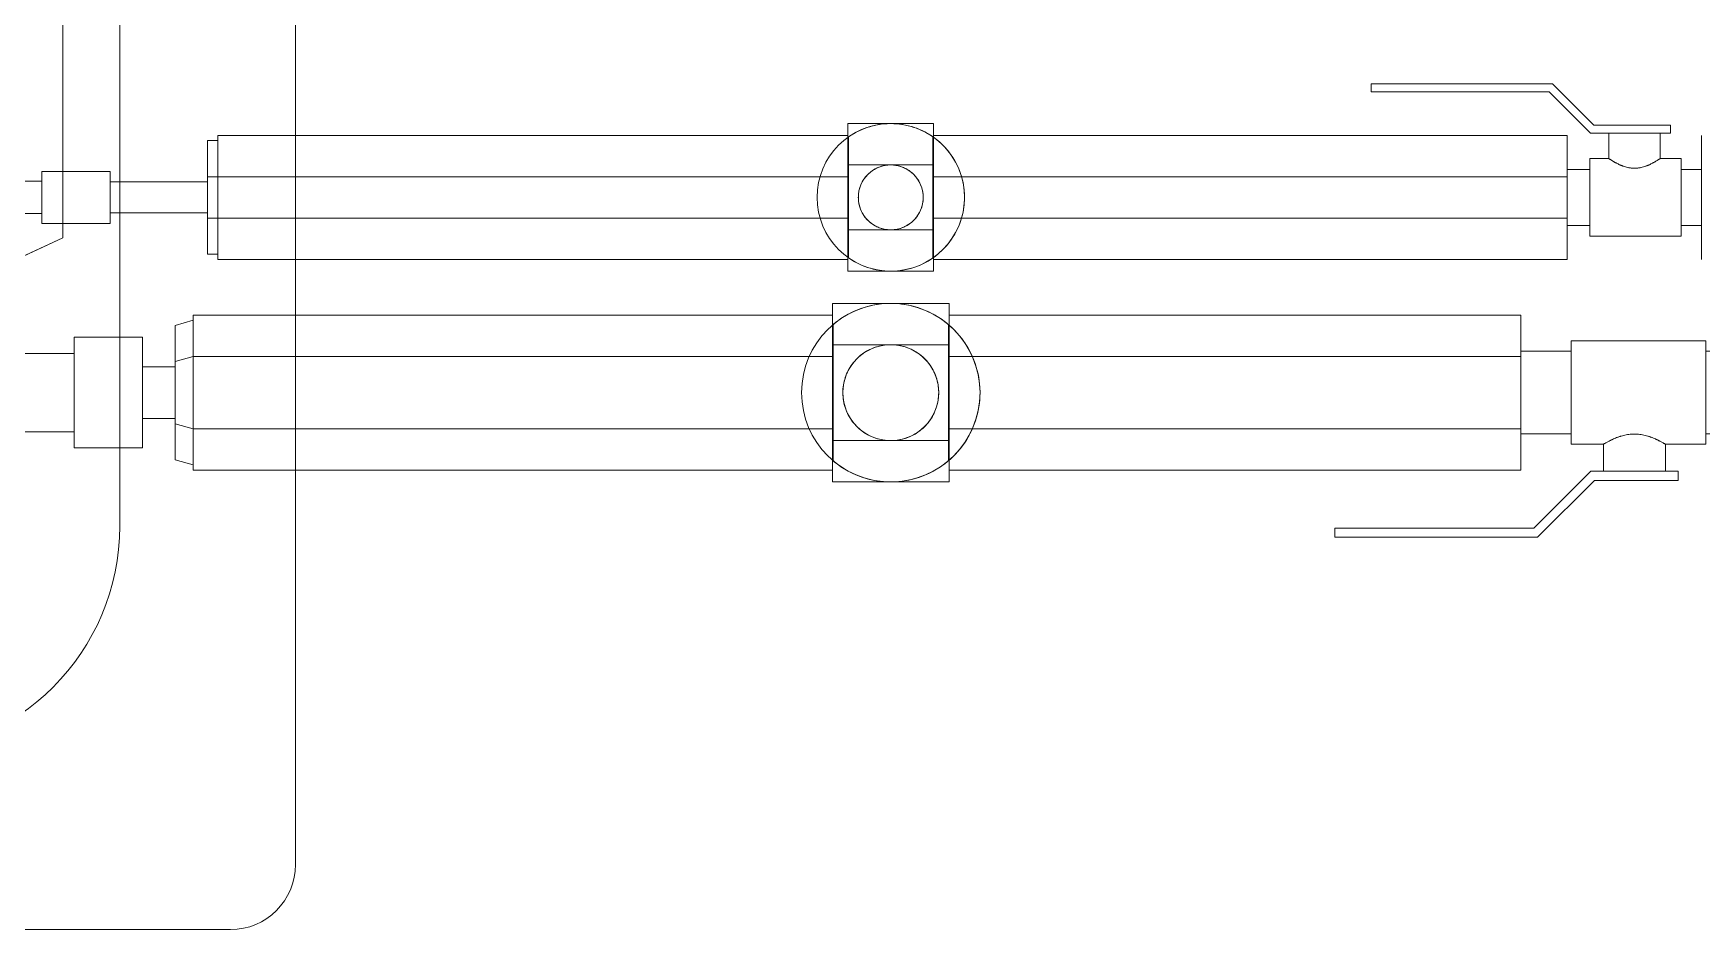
# Model space of a CAD drawing. Header units: metres. Extents: x 31.9 to 125.9, y -29 to 44.
# Drawn here: x 51.379 to 51.892, y -11.648 to -11.373 of the extents above; entities that cross this region are included whole.
import ezdxf

# ---------------------------------------------------------------- set-up
doc = ezdxf.new("R2010")
doc.units = ezdxf.units.M
doc.layers.add('M-EQPM', color=7, linetype='Continuous', lineweight=18)
doc.layers.add('P-PIPE', color=7, linetype='Continuous', lineweight=18)

# ---------------------------------------------------------------- blocks, each defined once
blk = doc.blocks.new('LG_VRF_Indoor_4-Way_42-48MBh - ARNU483TMC2-2049420-NIVEL 09')
at = {"layer": 'M-EQPM', "color": 1, "true_color": 0xff0000}
for p, q in [((-0.475, 0.455), (-0.475, -0.455)), ((-0.475, -0.455), (-0.475, 0.455)), ((-0.475, 0.421), (-0.475, -0.421)), ((-0.322, -0.342), (-0.322, -0.407)), ((-0.298, -0.407), (-0.298, -0.342)), ((-0.292, -0.34), (-0.26242, -0.40344)), ((-0.26242, -0.40344), (-0.292, -0.34)), ((-0.255, -0.342), (-0.255, -0.397)), ((-0.245, -0.397), (-0.245, -0.342)), ((-0.258, -0.397), (-0.258, -0.418)), ((-0.242, -0.397), (-0.258, -0.397)), ((-0.242, -0.397), (-0.258, -0.397)), ((-0.255, -0.397), (-0.245, -0.397)), ((-0.255, -0.397), (-0.245, -0.397)), ((-0.242, -0.418), (-0.242, -0.397)), ((-0.26242, -0.40344), (0.26242, -0.40344)), ((0.26242, -0.40344), (-0.26242, -0.40344)), ((-0.327, -0.407), (-0.327, -0.428)), ((-0.293, -0.407), (-0.327, -0.407)), ((-0.293, -0.407), (-0.327, -0.407)), ((-0.322, -0.407), (-0.298, -0.407)), ((-0.322, -0.407), (-0.298, -0.407)), ((-0.293, -0.428), (-0.293, -0.407)), ((-0.242, -0.418), (-0.258, -0.418)), ((-0.242, -0.418), (-0.258, -0.418)), ((-0.25475, -0.418), (-0.25475, -0.448)), ((-0.24525, -0.418), (-0.25475, -0.418)), ((-0.24525, -0.418), (-0.25475, -0.418)), ((-0.24525, -0.448), (-0.24525, -0.418)), ((-0.475, -0.421), (-0.475, -0.455)), ((-0.351, -0.421), (0.351, -0.421)), ((0.351, -0.421), (-0.351, -0.421)), ((-0.293, -0.428), (-0.327, -0.428)), ((-0.293, -0.428), (-0.327, -0.428)), ((-0.31795, -0.428), (-0.31795, -0.438)), ((-0.30205, -0.428), (-0.31795, -0.428)), ((-0.30205, -0.428), (-0.31795, -0.428)), ((-0.30205, -0.438), (-0.30205, -0.428)), ((-0.31795, -0.438), (-0.30205, -0.438)), ((-0.31795, -0.438), (-0.30205, -0.438)), ((-0.25475, -0.448), (-0.24525, -0.448)), ((-0.25475, -0.448), (-0.24525, -0.448)), ((-0.455, -0.475), (-0.421, -0.475)), ((-0.455, -0.475), (0.455, -0.475)), ((0.455, -0.475), (-0.455, -0.475)), ((-0.421, -0.475), (0.421, -0.475))]:
    blk.add_line(p, q, dxfattribs=at)
for centre, radius in [((-0.351, -0.351), 0.07), ((-0.351, -0.351), 0.07), ((-0.455, -0.455), 0.02), ((-0.455, -0.455), 0.02), ((-0.455, -0.455), 0.02)]:
    blk.add_arc(centre, radius, 180, 270, dxfattribs=at)
blk = doc.blocks.new('Elbow - Welded - REFRIGERACION  MULTI-V21-NIVEL 09')
at = {"layer": 'P-PIPE', "color": 1, "true_color": 0xff0000}
for p, q in [((51.62443, -15.88335), (51.62443, -15.89808)), ((51.62443, -15.89808), (51.62443, -15.91281))]:
    blk.add_line(p, q, dxfattribs=at)
at = {"layer": 'P-PIPE', "color": 1, "true_color": 0xff0000, "flags": 128}
for points in [[(51.62443, -15.88335), (51.62515, -15.88335), (51.62587, -15.88335), (51.62658, -15.88335), (51.62729, -15.88335), (51.628, -15.88335), (51.6287, -15.88335), (51.62939, -15.88335), (51.63008, -15.88335), (51.63075, -15.88335), (51.63142, -15.88335), (51.63208, -15.88335), (51.63272, -15.88335), (51.63335, -15.88335), (51.63396, -15.88335), (51.63456, -15.88335), (51.63515, -15.88335), (51.63572, -15.88335), (51.63626, -15.88335), (51.63679, -15.88335), (51.6373, -15.88335), (51.63779, -15.88335), (51.63826, -15.88335), (51.63871, -15.88335), (51.63913, -15.88335), (51.63953, -15.88335), (51.63991, -15.88335), (51.64026, -15.88335), (51.64058, -15.88335), (51.64088, -15.88335), (51.64116, -15.88335), (51.6414, -15.88335), (51.64162, -15.88335), (51.64181, -15.88335), (51.64198, -15.88335), (51.64211, -15.88335), (51.64222, -15.88335), (51.6423, -15.88335), (51.64235, -15.88335), (51.64237, -15.88335)], [(51.62764, -15.89808), (51.62765, -15.89749), (51.62769, -15.8969), (51.62775, -15.89632), (51.62783, -15.89573), (51.62794, -15.89515), (51.62806, -15.89458), (51.62822, -15.89401), (51.62839, -15.89344), (51.62859, -15.89289), (51.62881, -15.89234), (51.62905, -15.8918), (51.62931, -15.89128), (51.62959, -15.89076), (51.62989, -15.89025), (51.63022, -15.88976), (51.63056, -15.88928), (51.63092, -15.88882), (51.6313, -15.88836), (51.6317, -15.88793), (51.63211, -15.88751), (51.63254, -15.88711), (51.63299, -15.88672), (51.63345, -15.88636), (51.63393, -15.88601), (51.63442, -15.88568), (51.63492, -15.88537), (51.63543, -15.88509), (51.63596, -15.88482), (51.63649, -15.88457), (51.63704, -15.88435), (51.63759, -15.88414), (51.63815, -15.88396), (51.63872, -15.88381), (51.63929, -15.88367), (51.63987, -15.88356), (51.64045, -15.88347), (51.64104, -15.88341), (51.64163, -15.88336), (51.64222, -15.88335), (51.64238, -15.88335)], [(51.64238, -15.88335), (51.64297, -15.88336), (51.64355, -15.88339), (51.64414, -15.88345), (51.64472, -15.88353), (51.6453, -15.88364), (51.64588, -15.88377), (51.64645, -15.88392), (51.64701, -15.88409), (51.64757, -15.88429), (51.64811, -15.88451), (51.64865, -15.88475), (51.64918, -15.88501), (51.6497, -15.88529), (51.6502, -15.8856), (51.6507, -15.88592), (51.65117, -15.88626), (51.65164, -15.88662), (51.65209, -15.887), (51.65253, -15.8874), (51.65295, -15.88781), (51.65335, -15.88825), (51.65373, -15.88869), (51.6541, -15.88915), (51.65445, -15.88963), (51.65477, -15.89012), (51.65508, -15.89062), (51.65537, -15.89114), (51.65564, -15.89166), (51.65588, -15.8922), (51.65611, -15.89274), (51.65631, -15.89329), (51.65649, -15.89386), (51.65665, -15.89442), (51.65678, -15.895), (51.6569, -15.89558), (51.65698, -15.89616), (51.65705, -15.89674), (51.65709, -15.89733), (51.65711, -15.89792), (51.65711, -15.89808)], [(51.64238, -15.91281), (51.64179, -15.9128), (51.6412, -15.91277), (51.64061, -15.91271), (51.64003, -15.91263), (51.63945, -15.91252), (51.63887, -15.91239), (51.6383, -15.91224), (51.63774, -15.91207), (51.63719, -15.91187), (51.63664, -15.91165), (51.6361, -15.91141), (51.63557, -15.91115), (51.63505, -15.91087), (51.63455, -15.91056), (51.63406, -15.91024), (51.63358, -15.9099), (51.63311, -15.90954), (51.63266, -15.90916), (51.63223, -15.90876), (51.63181, -15.90835), (51.6314, -15.90791), (51.63102, -15.90747), (51.63065, -15.90701), (51.63031, -15.90653), (51.62998, -15.90604), (51.62967, -15.90554), (51.62938, -15.90502), (51.62911, -15.9045), (51.62887, -15.90396), (51.62864, -15.90342), (51.62844, -15.90287), (51.62826, -15.9023), (51.6281, -15.90174), (51.62797, -15.90116), (51.62786, -15.90058), (51.62777, -15.9), (51.6277, -15.89942), (51.62766, -15.89883), (51.62764, -15.89824), (51.62764, -15.89808)], [(51.65711, -15.89808), (51.6571, -15.89867), (51.65706, -15.89926), (51.657, -15.89984), (51.65692, -15.90043), (51.65682, -15.90101), (51.65669, -15.90158), (51.65654, -15.90215), (51.65636, -15.90271), (51.65617, -15.90327), (51.65595, -15.90382), (51.65571, -15.90436), (51.65544, -15.90488), (51.65516, -15.9054), (51.65486, -15.90591), (51.65454, -15.9064), (51.65419, -15.90688), (51.65383, -15.90734), (51.65345, -15.9078), (51.65306, -15.90823), (51.65264, -15.90865), (51.65221, -15.90905), (51.65176, -15.90944), (51.6513, -15.9098), (51.65083, -15.91015), (51.65034, -15.91048), (51.64983, -15.91079), (51.64932, -15.91107), (51.6488, -15.91134), (51.64826, -15.91159), (51.64771, -15.91181), (51.64716, -15.91201), (51.6466, -15.9122), (51.64603, -15.91235), (51.64546, -15.91249), (51.64488, -15.9126), (51.6443, -15.91269), (51.64371, -15.91275), (51.64312, -15.91279), (51.64253, -15.91281), (51.64238, -15.91281)], [(51.64238, -15.91281), (51.64236, -15.91281), (51.64232, -15.91281), (51.64225, -15.91281), (51.64215, -15.91281), (51.64202, -15.91281), (51.64186, -15.91281), (51.64168, -15.91281), (51.64147, -15.91281), (51.64123, -15.91281), (51.64096, -15.91281), (51.64067, -15.91281), (51.64035, -15.91281), (51.64, -15.91281), (51.63964, -15.91281), (51.63924, -15.91281), (51.63882, -15.91281), (51.63838, -15.91281), (51.63792, -15.91281), (51.63744, -15.91281), (51.63693, -15.91281), (51.63641, -15.91281), (51.63587, -15.91281), (51.6353, -15.91281), (51.63472, -15.91281), (51.63413, -15.91281), (51.63352, -15.91281), (51.63289, -15.91281), (51.63225, -15.91281), (51.6316, -15.91281), (51.63093, -15.91281), (51.63026, -15.91281), (51.62958, -15.91281), (51.62889, -15.91281), (51.62819, -15.91281), (51.62748, -15.91281), (51.62677, -15.91281), (51.62606, -15.91281), (51.62534, -15.91281), (51.62463, -15.91281), (51.62443, -15.91281)]]:
    blk.add_lwpolyline(points, dxfattribs=at)
at = {"layer": 'P-PIPE', "color": 1, "true_color": 0xff0000}
for start, end in [(0, 180), (180, 0)]:
    blk.add_arc((51.64238, -15.89808), 0.01473, start, end, dxfattribs=at)
blk = doc.blocks.new('Elbow - Welded - REFRIGERACION  MULTI-V22-NIVEL 09')
at = {"layer": 'P-PIPE', "color": 1, "true_color": 0xff0000}
for p, q in [((51.66032, -11.48308), (51.66032, -11.46835)), ((51.66032, -11.49781), (51.66032, -11.48308))]:
    blk.add_line(p, q, dxfattribs=at)
at = {"layer": 'P-PIPE', "color": 1, "true_color": 0xff0000, "flags": 128}
for points in [[(51.66032, -11.46835), (51.6596, -11.46835), (51.65888, -11.46835), (51.65817, -11.46835), (51.65746, -11.46835), (51.65675, -11.46835), (51.65605, -11.46835), (51.65536, -11.46835), (51.65467, -11.46835), (51.654, -11.46835), (51.65333, -11.46835), (51.65268, -11.46835), (51.65203, -11.46835), (51.6514, -11.46835), (51.65079, -11.46835), (51.65019, -11.46835), (51.6496, -11.46835), (51.64904, -11.46835), (51.64849, -11.46835), (51.64796, -11.46835), (51.64745, -11.46835), (51.64696, -11.46835), (51.64649, -11.46835), (51.64604, -11.46835), (51.64562, -11.46835), (51.64522, -11.46835), (51.64484, -11.46835), (51.64449, -11.46835), (51.64417, -11.46835), (51.64387, -11.46835), (51.6436, -11.46835), (51.64335, -11.46835), (51.64313, -11.46835), (51.64294, -11.46835), (51.64277, -11.46835), (51.64264, -11.46835), (51.64253, -11.46835), (51.64245, -11.46835), (51.6424, -11.46835), (51.64238, -11.46835)], [(51.64238, -11.49781), (51.64239, -11.49781), (51.64243, -11.49781), (51.6425, -11.49781), (51.64261, -11.49781), (51.64273, -11.49781), (51.64289, -11.49781), (51.64307, -11.49781), (51.64329, -11.49781), (51.64353, -11.49781), (51.64379, -11.49781), (51.64408, -11.49781), (51.6444, -11.49781), (51.64475, -11.49781), (51.64512, -11.49781), (51.64551, -11.49781), (51.64593, -11.49781), (51.64637, -11.49781), (51.64683, -11.49781), (51.64731, -11.49781), (51.64782, -11.49781), (51.64834, -11.49781), (51.64889, -11.49781), (51.64945, -11.49781), (51.65003, -11.49781), (51.65062, -11.49781), (51.65124, -11.49781), (51.65186, -11.49781), (51.6525, -11.49781), (51.65315, -11.49781), (51.65382, -11.49781), (51.65449, -11.49781), (51.65517, -11.49781), (51.65587, -11.49781), (51.65656, -11.49781), (51.65727, -11.49781), (51.65798, -11.49781), (51.65869, -11.49781), (51.65941, -11.49781), (51.66012, -11.49781), (51.66032, -11.49781)]]:
    blk.add_lwpolyline(points, dxfattribs=at)
at = {"layer": 'P-PIPE', "color": 1, "true_color": 0xff0000}
for start, end in [(0, 180), (180, 0)]:
    blk.add_arc((51.64238, -11.48308), 0.01473, start, end, dxfattribs=at)
blk = doc.blocks.new('Elbow - Welded - REFRIGERACION  MULTI-2058046-NIVEL 09')
at = {"layer": 'P-PIPE', "color": 11, "true_color": 0xff8080}
for p, q in [((51.62923, -15.82811), (51.62923, -15.83808)), ((51.62923, -15.83808), (51.62923, -15.84805))]:
    blk.add_line(p, q, dxfattribs=at)
at = {"layer": 'P-PIPE', "color": 11, "true_color": 0xff8080, "flags": 128}
for points in [[(51.62923, -15.82811), (51.62976, -15.82811), (51.63028, -15.82811), (51.6308, -15.82811), (51.63132, -15.82811), (51.63184, -15.82811), (51.63235, -15.82811), (51.63286, -15.82811), (51.63336, -15.82811), (51.63386, -15.82811), (51.63435, -15.82811), (51.63483, -15.82811), (51.6353, -15.82811), (51.63576, -15.82811), (51.63621, -15.82811), (51.63665, -15.82811), (51.63708, -15.82811), (51.6375, -15.82811), (51.6379, -15.82811), (51.63829, -15.82811), (51.63866, -15.82811), (51.63902, -15.82811), (51.63936, -15.82811), (51.63969, -15.82811), (51.64, -15.82811), (51.64029, -15.82811), (51.64057, -15.82811), (51.64082, -15.82811), (51.64106, -15.82811), (51.64128, -15.82811), (51.64148, -15.82811), (51.64166, -15.82811), (51.64182, -15.82811), (51.64196, -15.82811), (51.64208, -15.82811), (51.64218, -15.82811), (51.64226, -15.82811), (51.64232, -15.82811), (51.64236, -15.82811), (51.64238, -15.82811)], [(51.6324, -15.83808), (51.63241, -15.83768), (51.63244, -15.83728), (51.63248, -15.83689), (51.63253, -15.83649), (51.6326, -15.8361), (51.63269, -15.83571), (51.63279, -15.83532), (51.63291, -15.83494), (51.63304, -15.83457), (51.63319, -15.8342), (51.63335, -15.83383), (51.63353, -15.83348), (51.63372, -15.83313), (51.63393, -15.83278), (51.63415, -15.83245), (51.63438, -15.83212), (51.63462, -15.83181), (51.63488, -15.8315), (51.63515, -15.83121), (51.63543, -15.83093), (51.63572, -15.83065), (51.63602, -15.83039), (51.63633, -15.83015), (51.63666, -15.82991), (51.63699, -15.82969), (51.63733, -15.82948), (51.63768, -15.82929), (51.63803, -15.8291), (51.63839, -15.82894), (51.63876, -15.82879), (51.63914, -15.82865), (51.63952, -15.82853), (51.6399, -15.82842), (51.64029, -15.82833), (51.64068, -15.82825), (51.64108, -15.82819), (51.64147, -15.82815), (51.64187, -15.82812), (51.64227, -15.82811), (51.64238, -15.82811)], [(51.64238, -15.82811), (51.64277, -15.82812), (51.64317, -15.82814), (51.64357, -15.82818), (51.64396, -15.82824), (51.64436, -15.82831), (51.64475, -15.82839), (51.64513, -15.8285), (51.64551, -15.82861), (51.64589, -15.82875), (51.64626, -15.8289), (51.64662, -15.82906), (51.64698, -15.82924), (51.64733, -15.82943), (51.64767, -15.82963), (51.64801, -15.82985), (51.64833, -15.83008), (51.64865, -15.83033), (51.64895, -15.83058), (51.64925, -15.83085), (51.64953, -15.83113), (51.6498, -15.83142), (51.65006, -15.83173), (51.65031, -15.83204), (51.65054, -15.83236), (51.65077, -15.83269), (51.65098, -15.83303), (51.65117, -15.83338), (51.65135, -15.83374), (51.65152, -15.8341), (51.65167, -15.83447), (51.65181, -15.83484), (51.65193, -15.83522), (51.65204, -15.83561), (51.65213, -15.83599), (51.6522, -15.83638), (51.65226, -15.83678), (51.65231, -15.83718), (51.65233, -15.83757), (51.65235, -15.83797), (51.65235, -15.83808)], [(51.64238, -15.84805), (51.64198, -15.84804), (51.64158, -15.84802), (51.64118, -15.84798), (51.64079, -15.84792), (51.64039, -15.84785), (51.64001, -15.84777), (51.63962, -15.84766), (51.63924, -15.84755), (51.63886, -15.84741), (51.63849, -15.84726), (51.63813, -15.8471), (51.63777, -15.84692), (51.63742, -15.84673), (51.63708, -15.84653), (51.63675, -15.84631), (51.63642, -15.84608), (51.63611, -15.84583), (51.6358, -15.84558), (51.63551, -15.84531), (51.63522, -15.84503), (51.63495, -15.84474), (51.63469, -15.84443), (51.63444, -15.84412), (51.63421, -15.8438), (51.63399, -15.84347), (51.63378, -15.84313), (51.63358, -15.84278), (51.6334, -15.84242), (51.63323, -15.84206), (51.63308, -15.84169), (51.63295, -15.84132), (51.63282, -15.84094), (51.63272, -15.84055), (51.63263, -15.84017), (51.63255, -15.83977), (51.63249, -15.83938), (51.63245, -15.83898), (51.63242, -15.83859), (51.63241, -15.83819), (51.6324, -15.83808)], [(51.65235, -15.83808), (51.65234, -15.83848), (51.65232, -15.83888), (51.65228, -15.83927), (51.65222, -15.83967), (51.65215, -15.84006), (51.65206, -15.84045), (51.65196, -15.84084), (51.65184, -15.84122), (51.65171, -15.84159), (51.65156, -15.84196), (51.6514, -15.84233), (51.65122, -15.84268), (51.65103, -15.84303), (51.65082, -15.84338), (51.65061, -15.84371), (51.65037, -15.84403), (51.65013, -15.84435), (51.64987, -15.84465), (51.6496, -15.84495), (51.64932, -15.84523), (51.64903, -15.84551), (51.64873, -15.84577), (51.64842, -15.84601), (51.64809, -15.84625), (51.64776, -15.84647), (51.64742, -15.84668), (51.64708, -15.84687), (51.64672, -15.84706), (51.64636, -15.84722), (51.64599, -15.84737), (51.64561, -15.84751), (51.64523, -15.84763), (51.64485, -15.84774), (51.64446, -15.84783), (51.64407, -15.84791), (51.64368, -15.84797), (51.64328, -15.84801), (51.64288, -15.84804), (51.64248, -15.84805), (51.64238, -15.84805)], [(51.64238, -15.84805), (51.64237, -15.84805), (51.64233, -15.84805), (51.64228, -15.84805), (51.64221, -15.84805), (51.64211, -15.84805), (51.642, -15.84805), (51.64186, -15.84805), (51.64171, -15.84805), (51.64153, -15.84805), (51.64134, -15.84805), (51.64112, -15.84805), (51.64089, -15.84805), (51.64064, -15.84805), (51.64037, -15.84805), (51.64008, -15.84805), (51.63977, -15.84805), (51.63945, -15.84805), (51.63911, -15.84805), (51.63876, -15.84805), (51.63839, -15.84805), (51.638, -15.84805), (51.63761, -15.84805), (51.63719, -15.84805), (51.63677, -15.84805), (51.63633, -15.84805), (51.63588, -15.84805), (51.63543, -15.84805), (51.63496, -15.84805), (51.63448, -15.84805), (51.63399, -15.84805), (51.6335, -15.84805), (51.633, -15.84805), (51.63249, -15.84805), (51.63198, -15.84805), (51.63146, -15.84805), (51.63094, -15.84805), (51.63042, -15.84805), (51.6299, -15.84805), (51.62937, -15.84805), (51.62923, -15.84805)]]:
    blk.add_lwpolyline(points, dxfattribs=at)
at = {"layer": 'P-PIPE', "color": 11, "true_color": 0xff8080}
for start, end in [(0, 180), (180, 0)]:
    blk.add_arc((51.64238, -15.83808), 0.00997, start, end, dxfattribs=at)
blk = doc.blocks.new('Elbow - Welded - REFRIGERACION  MULTI-V24-NIVEL 09')
at = {"layer": 'P-PIPE', "color": 11, "true_color": 0xff8080}
for p, q in [((51.65552, -11.42308), (51.65552, -11.41311)), ((51.65552, -11.43305), (51.65552, -11.42308))]:
    blk.add_line(p, q, dxfattribs=at)
at = {"layer": 'P-PIPE', "color": 11, "true_color": 0xff8080, "flags": 128}
for points in [[(51.65552, -11.41311), (51.655, -11.41311), (51.65447, -11.41311), (51.65395, -11.41311), (51.65343, -11.41311), (51.65291, -11.41311), (51.6524, -11.41311), (51.65189, -11.41311), (51.65139, -11.41311), (51.65089, -11.41311), (51.6504, -11.41311), (51.64992, -11.41311), (51.64945, -11.41311), (51.64899, -11.41311), (51.64854, -11.41311), (51.6481, -11.41311), (51.64767, -11.41311), (51.64726, -11.41311), (51.64685, -11.41311), (51.64647, -11.41311), (51.64609, -11.41311), (51.64573, -11.41311), (51.64539, -11.41311), (51.64506, -11.41311), (51.64475, -11.41311), (51.64446, -11.41311), (51.64418, -11.41311), (51.64393, -11.41311), (51.64369, -11.41311), (51.64347, -11.41311), (51.64327, -11.41311), (51.64309, -11.41311), (51.64293, -11.41311), (51.64279, -11.41311), (51.64267, -11.41311), (51.64257, -11.41311), (51.64249, -11.41311), (51.64243, -11.41311), (51.64239, -11.41311), (51.64238, -11.41311)], [(51.64238, -11.43305), (51.64239, -11.43305), (51.64242, -11.43305), (51.64247, -11.43305), (51.64254, -11.43305), (51.64264, -11.43305), (51.64275, -11.43305), (51.64289, -11.43305), (51.64304, -11.43305), (51.64322, -11.43305), (51.64341, -11.43305), (51.64363, -11.43305), (51.64386, -11.43305), (51.64411, -11.43305), (51.64438, -11.43305), (51.64467, -11.43305), (51.64498, -11.43305), (51.6453, -11.43305), (51.64564, -11.43305), (51.64599, -11.43305), (51.64636, -11.43305), (51.64675, -11.43305), (51.64715, -11.43305), (51.64756, -11.43305), (51.64798, -11.43305), (51.64842, -11.43305), (51.64887, -11.43305), (51.64933, -11.43305), (51.64979, -11.43305), (51.65027, -11.43305), (51.65076, -11.43305), (51.65125, -11.43305), (51.65175, -11.43305), (51.65226, -11.43305), (51.65277, -11.43305), (51.65329, -11.43305), (51.65381, -11.43305), (51.65433, -11.43305), (51.65485, -11.43305), (51.65538, -11.43305), (51.65552, -11.43305)]]:
    blk.add_lwpolyline(points, dxfattribs=at)
at = {"layer": 'P-PIPE', "color": 11, "true_color": 0xff8080}
for start, end in [(0, 180), (180, 0)]:
    blk.add_arc((51.64238, -11.42308), 0.00997, start, end, dxfattribs=at)
blk = doc.blocks.new('Ball_Valve-Brass-Standard_Port-WATTS-WBVS3-0_38_Thru_3_00_Inch-Soldered - 3_4_-2001134-NIVEL 09')
at = {"layer": 'P-PIPE', "color": 1, "true_color": 0xff0000}
for p, q in [((51.85149, -11.47038), (51.83607, -11.47038)), ((51.83607, -11.47038), (51.83607, -11.48308)), ((51.89289, -11.4672), (51.85149, -11.4672)), ((51.85149, -11.4672), (51.85149, -11.48308)), ((51.85149, -11.47038), (51.85149, -11.48308)), ((51.89289, -11.48308), (51.89289, -11.4672)), ((51.90592, -11.47038), (51.89289, -11.47038)), ((51.89289, -11.48308), (51.89289, -11.47038)), ((51.90592, -11.48308), (51.90592, -11.47038)), ((51.83607, -11.48308), (51.83607, -11.49578)), ((51.85149, -11.48308), (51.85149, -11.49578)), ((51.85149, -11.48308), (51.85149, -11.49895)), ((51.89289, -11.49578), (51.89289, -11.48308)), ((51.89289, -11.49895), (51.89289, -11.48308)), ((51.90592, -11.49578), (51.90592, -11.48308)), ((51.83607, -11.49578), (51.85149, -11.49578)), ((51.89289, -11.49578), (51.90592, -11.49578)), ((51.85149, -11.49895), (51.86147, -11.49895)), ((51.86147, -11.49895), (51.86147, -11.50724)), ((51.88052, -11.50724), (51.88052, -11.49895)), ((51.88052, -11.49895), (51.89289, -11.49895)), ((51.84007, -11.52474), (51.85757, -11.50724)), ((51.85757, -11.50724), (51.84007, -11.52474)), ((51.85757, -11.50724), (51.88446, -11.50724)), ((51.88446, -11.50724), (51.85757, -11.50724)), ((51.86147, -11.50724), (51.88052, -11.50724)), ((51.86147, -11.50724), (51.88052, -11.50724)), ((51.88446, -11.50724), (51.88446, -11.51003)), ((51.88446, -11.51003), (51.88446, -11.50724)), ((51.85873, -11.51003), (51.84122, -11.52753)), ((51.84122, -11.52753), (51.85873, -11.51003)), ((51.88446, -11.51003), (51.85873, -11.51003)), ((51.85873, -11.51003), (51.88446, -11.51003)), ((51.77892, -11.52753), (51.77892, -11.52474)), ((51.77892, -11.52474), (51.84007, -11.52474)), ((51.84007, -11.52474), (51.77892, -11.52474)), ((51.77892, -11.52474), (51.77892, -11.52753)), ((51.84122, -11.52753), (51.77892, -11.52753)), ((51.77892, -11.52753), (51.84122, -11.52753))]:
    blk.add_line(p, q, dxfattribs=at)
for points in [[(51.86147, -11.49895), (51.86147, -11.49894), (51.86155, -11.49889), (51.8618, -11.49875), (51.86206, -11.49861), (51.86238, -11.49843), (51.86277, -11.49821), (51.86314, -11.498), (51.86346, -11.49784), (51.86372, -11.49771), (51.86399, -11.49759), (51.86436, -11.49741), (51.86486, -11.49718), (51.86539, -11.49695), (51.86584, -11.49677), (51.86619, -11.49666), (51.86655, -11.49654), (51.86704, -11.49639), (51.86768, -11.4962), (51.86848, -11.49601), (51.8693, -11.49588), (51.87014, -11.49581), (51.871, -11.49579), (51.87185, -11.49581), (51.87269, -11.49588), (51.87351, -11.49601), (51.87431, -11.4962), (51.87494, -11.49639), (51.87544, -11.49654), (51.8758, -11.49666), (51.87614, -11.49677), (51.87659, -11.49695), (51.87713, -11.49718), (51.87762, -11.49741), (51.878, -11.49759), (51.87827, -11.49772), (51.87853, -11.49784), (51.87885, -11.498), (51.87922, -11.49821), (51.87961, -11.49843), (51.87993, -11.49861), (51.88019, -11.49875), (51.88044, -11.49889), (51.88052, -11.49894), (51.88052, -11.49895)], [(51.88052, -11.49895), (51.88052, -11.49894), (51.88044, -11.49889), (51.88019, -11.49875), (51.87993, -11.49861), (51.87961, -11.49843), (51.87922, -11.49821), (51.87885, -11.498), (51.87853, -11.49784), (51.87827, -11.49772), (51.878, -11.49759), (51.87762, -11.49741), (51.87713, -11.49718), (51.87659, -11.49695), (51.87614, -11.49677), (51.8758, -11.49666), (51.87544, -11.49654), (51.87494, -11.49639), (51.87431, -11.4962), (51.87351, -11.49601), (51.87269, -11.49588), (51.87185, -11.49581), (51.871, -11.49579), (51.87014, -11.49581), (51.8693, -11.49588), (51.86848, -11.49601), (51.86768, -11.4962), (51.86704, -11.49639), (51.86655, -11.49654), (51.86619, -11.49666), (51.86584, -11.49677), (51.86539, -11.49695), (51.86486, -11.49718), (51.86436, -11.49741), (51.86399, -11.49759), (51.86372, -11.49771), (51.86346, -11.49784), (51.86314, -11.498), (51.86277, -11.49821), (51.86238, -11.49843), (51.86206, -11.49861), (51.8618, -11.49875), (51.86155, -11.49889), (51.86147, -11.49894), (51.86147, -11.49895)]]:
    blk.add_open_spline(points, degree=3, knots=[0, 0, 0, 0, 0.055556, 0.083333, 0.111111, 0.138889, 0.166667, 0.194444, 0.208333, 0.222222, 0.236111, 0.25, 0.277778, 0.305556, 0.319444, 0.333333, 0.347222, 0.361111, 0.388889, 0.416667, 0.444444, 0.472222, 0.5, 0.527778, 0.555556, 0.583333, 0.611111, 0.638889, 0.652778, 0.666667, 0.680556, 0.694444, 0.722222, 0.75, 0.763889, 0.777778, 0.791667, 0.805556, 0.833333, 0.861111, 0.888889, 0.916667, 0.944444, 1, 1, 1, 1], dxfattribs=at)
blk = doc.blocks.new('Ball_Valve-Brass-Standard_Port-WATTS-WBVS3-0_38_Thru_3_00_Inch-Soldered - 3_8_-2001148-NIVEL 09')
at = {"layer": 'P-PIPE', "color": 11, "true_color": 0xff8080}
for p, q in [((51.8458, -11.38815), (51.79002, -11.38815)), ((51.79002, -11.38815), (51.79002, -11.39064)), ((51.79002, -11.39064), (51.79002, -11.38815)), ((51.79002, -11.38815), (51.8458, -11.38815)), ((51.8585, -11.40085), (51.8458, -11.38815)), ((51.8458, -11.38815), (51.8585, -11.40085)), ((51.79002, -11.39064), (51.84477, -11.39064)), ((51.84477, -11.39064), (51.79002, -11.39064)), ((51.84477, -11.39064), (51.85747, -11.40334)), ((51.85747, -11.40334), (51.84477, -11.39064)), ((51.85747, -11.40334), (51.88207, -11.40334)), ((51.88207, -11.40334), (51.85747, -11.40334)), ((51.88207, -11.40085), (51.8585, -11.40085)), ((51.8585, -11.40085), (51.88207, -11.40085)), ((51.86312, -11.40334), (51.86312, -11.41117)), ((51.87887, -11.40334), (51.86312, -11.40334)), ((51.87887, -11.40334), (51.86312, -11.40334)), ((51.87887, -11.41117), (51.87887, -11.40334)), ((51.88207, -11.40334), (51.88207, -11.40085)), ((51.88207, -11.40085), (51.88207, -11.40334)), ((51.85728, -11.41447), (51.85034, -11.41447)), ((51.85034, -11.41447), (51.85034, -11.42308)), ((51.86312, -11.41117), (51.85728, -11.41117)), ((51.85728, -11.41117), (51.85728, -11.42308)), ((51.85728, -11.41447), (51.85728, -11.42308)), ((51.88534, -11.41117), (51.87887, -11.41117)), ((51.88534, -11.42308), (51.88534, -11.41117)), ((51.89164, -11.41447), (51.88534, -11.41447)), ((51.88534, -11.42308), (51.88534, -11.41447)), ((51.89164, -11.42308), (51.89164, -11.41447)), ((51.85034, -11.42308), (51.85034, -11.43169)), ((51.85728, -11.42308), (51.85728, -11.43169)), ((51.85728, -11.42308), (51.85728, -11.43499)), ((51.88534, -11.43169), (51.88534, -11.42308)), ((51.88534, -11.43499), (51.88534, -11.42308)), ((51.89164, -11.43169), (51.89164, -11.42308)), ((51.85034, -11.43169), (51.85728, -11.43169)), ((51.85728, -11.43499), (51.88534, -11.43499)), ((51.88534, -11.43169), (51.89164, -11.43169))]:
    blk.add_line(p, q, dxfattribs=at)
for points in [[(51.86312, -11.41117), (51.86312, -11.41118), (51.86319, -11.41123), (51.86339, -11.41136), (51.86361, -11.41148), (51.86388, -11.41165), (51.8642, -11.41186), (51.86451, -11.41204), (51.86478, -11.4122), (51.86499, -11.41231), (51.86521, -11.41243), (51.86552, -11.41259), (51.86593, -11.41281), (51.86636, -11.41303), (51.86669, -11.41317), (51.86688, -11.41324), (51.86702, -11.4133), (51.86717, -11.41335), (51.86737, -11.41342), (51.86772, -11.41355), (51.86825, -11.41373), (51.8688, -11.41388), (51.86924, -11.41398), (51.86958, -11.41403), (51.86993, -11.41407), (51.8704, -11.41411), (51.87099, -11.41413), (51.87159, -11.41411), (51.87206, -11.41407), (51.8724, -11.41403), (51.87275, -11.41398), (51.87319, -11.41388), (51.87374, -11.41373), (51.87427, -11.41355), (51.87462, -11.41342), (51.87482, -11.41335), (51.87497, -11.4133), (51.87511, -11.41324), (51.8753, -11.41317), (51.87562, -11.41303), (51.87606, -11.41281), (51.87647, -11.41259), (51.87678, -11.41243), (51.877, -11.41231), (51.87721, -11.4122), (51.87748, -11.41204), (51.87779, -11.41186), (51.87811, -11.41165), (51.87838, -11.41148), (51.87859, -11.41136), (51.8788, -11.41123), (51.87887, -11.41118), (51.87887, -11.41117)], [(51.87887, -11.41117), (51.87887, -11.41118), (51.8788, -11.41123), (51.87859, -11.41136), (51.87838, -11.41148), (51.87811, -11.41165), (51.87779, -11.41186), (51.87748, -11.41204), (51.87721, -11.4122), (51.877, -11.41231), (51.87678, -11.41243), (51.87647, -11.41259), (51.87606, -11.41281), (51.87562, -11.41303), (51.8753, -11.41317), (51.87511, -11.41324), (51.87497, -11.4133), (51.87482, -11.41335), (51.87462, -11.41342), (51.87427, -11.41355), (51.87374, -11.41373), (51.87319, -11.41388), (51.87275, -11.41398), (51.8724, -11.41403), (51.87206, -11.41407), (51.87159, -11.41411), (51.87099, -11.41413), (51.8704, -11.41411), (51.86993, -11.41407), (51.86958, -11.41403), (51.86924, -11.41398), (51.8688, -11.41388), (51.86825, -11.41373), (51.86772, -11.41355), (51.86737, -11.41342), (51.86717, -11.41335), (51.86702, -11.4133), (51.86688, -11.41324), (51.86669, -11.41317), (51.86636, -11.41303), (51.86593, -11.41281), (51.86552, -11.41259), (51.86521, -11.41243), (51.86499, -11.41231), (51.86478, -11.4122), (51.86451, -11.41204), (51.8642, -11.41186), (51.86388, -11.41165), (51.86361, -11.41148), (51.86339, -11.41136), (51.86319, -11.41123), (51.86312, -11.41118), (51.86312, -11.41117)]]:
    blk.add_open_spline(points, degree=3, knots=[0, 0, 0, 0, 0.055556, 0.083333, 0.111111, 0.138889, 0.166667, 0.194444, 0.208333, 0.222222, 0.236111, 0.25, 0.277778, 0.305556, 0.319444, 0.326389, 0.333333, 0.340278, 0.347222, 0.361111, 0.388889, 0.416667, 0.430556, 0.444444, 0.458333, 0.472222, 0.5, 0.527778, 0.541667, 0.555556, 0.569444, 0.583333, 0.611111, 0.638889, 0.652778, 0.659722, 0.666667, 0.673611, 0.680556, 0.694444, 0.722222, 0.75, 0.763889, 0.777778, 0.791667, 0.805556, 0.833333, 0.861111, 0.888889, 0.916667, 0.944444, 1, 1, 1, 1], dxfattribs=at)

msp = doc.modelspace()

# ---------------------------------------------------------------- linework, layer by layer
at = {"layer": 'P-PIPE', "color": 11, "true_color": 0xff8080}
for p, q in [((51.62923, -11.40403), (51.43555, -11.40403)), ((51.43555, -11.40403), (51.43555, -11.44213)), ((51.62923, -11.44575), (51.62923, -11.40041)), ((51.62941, -11.40448), (51.62923, -11.40448)), ((51.62941, -11.44168), (51.62941, -11.40448)), ((51.65534, -11.40448), (51.65534, -11.44168)), ((51.65552, -11.40448), (51.65534, -11.40448)), ((51.65552, -11.44575), (51.65552, -11.40041)), ((51.85034, -11.40403), (51.65552, -11.40403)), ((51.85034, -11.44213), (51.85034, -11.40403)), ((51.89164, -11.40403), (51.89164, -11.44213)), ((51.43555, -11.40562), (51.43238, -11.40563)), ((51.43238, -11.40563), (51.43238, -11.44053)), ((51.43555, -11.41673), (51.43238, -11.41674)), ((51.62923, -11.41673), (51.43555, -11.41673)), ((51.85034, -11.41673), (51.65552, -11.41673)), ((51.43238, -11.42942), (51.43555, -11.42943)), ((51.43555, -11.42943), (51.62923, -11.42943)), ((51.65552, -11.42943), (51.85034, -11.42943)), ((51.43238, -11.44053), (51.43555, -11.44054)), ((51.43555, -11.44213), (51.62923, -11.44213)), ((51.62923, -11.44168), (51.62941, -11.44168)), ((51.65534, -11.44168), (51.65552, -11.44168)), ((51.65552, -11.44213), (51.85034, -11.44213))]:
    msp.add_line(p, q, dxfattribs=at)
at = {"layer": 'P-PIPE', "color": 1, "true_color": 0xff0000}
for p, q in [((51.62443, -11.51051), (51.62443, -11.45565)), ((51.66032, -11.51051), (51.66032, -11.45565)), ((51.42793, -11.46085), (51.42238, -11.46243)), ((51.62443, -11.45927), (51.42793, -11.45927)), ((51.42793, -11.45927), (51.42793, -11.50689)), ((51.83607, -11.45927), (51.66032, -11.45927)), ((51.83607, -11.50689), (51.83607, -11.45927)), ((51.42238, -11.46243), (51.42238, -11.50373)), ((51.62464, -11.46215), (51.62443, -11.46215)), ((51.62464, -11.50401), (51.62464, -11.46215)), ((51.66011, -11.46215), (51.66011, -11.50401)), ((51.66032, -11.46215), (51.66011, -11.46215)), ((51.42793, -11.47197), (51.42238, -11.47354)), ((51.62443, -11.47197), (51.42793, -11.47197)), ((51.83607, -11.47197), (51.66032, -11.47197)), ((51.42238, -11.49262), (51.42793, -11.49419)), ((51.42793, -11.49419), (51.62443, -11.49419)), ((51.66032, -11.49419), (51.83607, -11.49419)), ((51.42238, -11.50373), (51.42793, -11.5053)), ((51.42793, -11.50689), (51.62443, -11.50689)), ((51.62443, -11.50401), (51.62464, -11.50401)), ((51.66011, -11.50401), (51.66032, -11.50401)), ((51.66032, -11.50689), (51.83607, -11.50689))]:
    msp.add_line(p, q, dxfattribs=at)
at = {"layer": 'P-PIPE', "color": 11, "true_color": 0xff8080, "flags": 128}
for points in [[(51.62923, -11.40041), (51.62976, -11.40041), (51.63028, -11.40041), (51.6308, -11.40041), (51.63132, -11.40041), (51.63184, -11.40041), (51.63235, -11.40041), (51.63286, -11.40041), (51.63336, -11.40041), (51.63386, -11.40041), (51.63435, -11.40041), (51.63483, -11.40041), (51.6353, -11.40041), (51.63576, -11.40041), (51.63621, -11.40041), (51.63665, -11.40041), (51.63708, -11.40041), (51.6375, -11.40041), (51.6379, -11.40041), (51.63829, -11.40041), (51.63866, -11.40041), (51.63902, -11.40041), (51.63936, -11.40041), (51.63969, -11.40041), (51.64, -11.40041), (51.64029, -11.40041), (51.64057, -11.40041), (51.64082, -11.40041), (51.64106, -11.40041), (51.64128, -11.40041), (51.64148, -11.40041), (51.64166, -11.40041), (51.64182, -11.40041), (51.64196, -11.40041), (51.64208, -11.40041), (51.64218, -11.40041), (51.64226, -11.40041), (51.64232, -11.40041), (51.64236, -11.40041), (51.64238, -11.40041)], [(51.62941, -11.40448), (51.63017, -11.40398), (51.63094, -11.4035), (51.63173, -11.40306), (51.63254, -11.40265), (51.63337, -11.40227), (51.63421, -11.40193), (51.63506, -11.40162), (51.63592, -11.40135), (51.6368, -11.40111), (51.63768, -11.4009), (51.63857, -11.40073), (51.63947, -11.4006), (51.64037, -11.4005), (51.64128, -11.40044), (51.64218, -11.40041), (51.64238, -11.40041)], [(51.64238, -11.40041), (51.64328, -11.40043), (51.64419, -11.40048), (51.64509, -11.40057), (51.64599, -11.4007), (51.64688, -11.40086), (51.64776, -11.40106), (51.64864, -11.40129), (51.64951, -11.40156), (51.65036, -11.40186), (51.6512, -11.4022), (51.65203, -11.40257), (51.65285, -11.40297), (51.65364, -11.40341), (51.65442, -11.40387), (51.65518, -11.40437), (51.65592, -11.4049), (51.65663, -11.40545), (51.65733, -11.40604), (51.65799, -11.40665), (51.65864, -11.40728), (51.65926, -11.40795), (51.65985, -11.40863), (51.66041, -11.40934), (51.66095, -11.41008), (51.66145, -11.41083), (51.66193, -11.4116), (51.66237, -11.41239), (51.66278, -11.4132), (51.66316, -11.41403), (51.66351, -11.41486), (51.66382, -11.41572), (51.6641, -11.41658), (51.66434, -11.41745), (51.66455, -11.41834), (51.66472, -11.41923), (51.66485, -11.42012), (51.66495, -11.42102), (51.66502, -11.42193), (51.66505, -11.42284), (51.66505, -11.42308)], [(51.65552, -11.40041), (51.655, -11.40041), (51.65447, -11.40041), (51.65395, -11.40041), (51.65343, -11.40041), (51.65291, -11.40041), (51.6524, -11.40041), (51.65189, -11.40041), (51.65139, -11.40041), (51.65089, -11.40041), (51.6504, -11.40041), (51.64992, -11.40041), (51.64945, -11.40041), (51.64899, -11.40041), (51.64854, -11.40041), (51.6481, -11.40041), (51.64767, -11.40041), (51.64726, -11.40041), (51.64685, -11.40041), (51.64647, -11.40041), (51.64609, -11.40041), (51.64573, -11.40041), (51.64539, -11.40041), (51.64506, -11.40041), (51.64475, -11.40041), (51.64446, -11.40041), (51.64418, -11.40041), (51.64393, -11.40041), (51.64369, -11.40041), (51.64347, -11.40041), (51.64327, -11.40041), (51.64309, -11.40041), (51.64293, -11.40041), (51.64279, -11.40041), (51.64267, -11.40041), (51.64257, -11.40041), (51.64249, -11.40041), (51.64243, -11.40041), (51.64239, -11.40041), (51.64238, -11.40041)], [(51.66505, -11.42308), (51.66503, -11.42399), (51.66497, -11.42489), (51.66488, -11.42579), (51.66476, -11.42669), (51.6646, -11.42758), (51.6644, -11.42847), (51.66416, -11.42935), (51.6639, -11.43021), (51.66359, -11.43107), (51.66326, -11.43191), (51.66289, -11.43274), (51.66249, -11.43355), (51.66205, -11.43434), (51.66158, -11.43512), (51.66109, -11.43588), (51.66056, -11.43662), (51.66, -11.43734), (51.65942, -11.43803), (51.65881, -11.4387), (51.65817, -11.43934), (51.65751, -11.43996), (51.65682, -11.44055), (51.65611, -11.44112), (51.65538, -11.44165), (51.65463, -11.44216), (51.65385, -11.44263), (51.65306, -11.44308), (51.65225, -11.44349), (51.65143, -11.44387), (51.65059, -11.44421), (51.64974, -11.44452), (51.64888, -11.4448), (51.648, -11.44504), (51.64712, -11.44525), (51.64623, -11.44542), (51.64533, -11.44556), (51.64443, -11.44566), (51.64353, -11.44572), (51.64262, -11.44575), (51.64238, -11.44575)], [(51.64238, -11.44575), (51.64237, -11.44575), (51.64233, -11.44575), (51.64228, -11.44575), (51.64221, -11.44575), (51.64211, -11.44575), (51.642, -11.44575), (51.64186, -11.44575), (51.64171, -11.44575), (51.64153, -11.44575), (51.64134, -11.44575), (51.64112, -11.44575), (51.64089, -11.44575), (51.64064, -11.44575), (51.64037, -11.44575), (51.64008, -11.44575), (51.63977, -11.44575), (51.63945, -11.44575), (51.63911, -11.44575), (51.63876, -11.44575), (51.63839, -11.44575), (51.638, -11.44575), (51.63761, -11.44575), (51.63719, -11.44575), (51.63677, -11.44575), (51.63633, -11.44575), (51.63588, -11.44575), (51.63543, -11.44575), (51.63496, -11.44575), (51.63448, -11.44575), (51.63399, -11.44575), (51.6335, -11.44575), (51.633, -11.44575), (51.63249, -11.44575), (51.63198, -11.44575), (51.63146, -11.44575), (51.63094, -11.44575), (51.63042, -11.44575), (51.6299, -11.44575), (51.62937, -11.44575), (51.62923, -11.44575)], [(51.64238, -11.44575), (51.64147, -11.44573), (51.64056, -11.44568), (51.63966, -11.44559), (51.63876, -11.44546), (51.63787, -11.4453), (51.63699, -11.4451), (51.63611, -11.44487), (51.63524, -11.4446), (51.63439, -11.4443), (51.63355, -11.44396), (51.63272, -11.44359), (51.63191, -11.44319), (51.63111, -11.44275), (51.63033, -11.44229), (51.62957, -11.44179), (51.62941, -11.44168)], [(51.64238, -11.44575), (51.64239, -11.44575), (51.64242, -11.44575), (51.64247, -11.44575), (51.64254, -11.44575), (51.64264, -11.44575), (51.64275, -11.44575), (51.64289, -11.44575), (51.64304, -11.44575), (51.64322, -11.44575), (51.64341, -11.44575), (51.64363, -11.44575), (51.64386, -11.44575), (51.64411, -11.44575), (51.64438, -11.44575), (51.64467, -11.44575), (51.64498, -11.44575), (51.6453, -11.44575), (51.64564, -11.44575), (51.64599, -11.44575), (51.64636, -11.44575), (51.64675, -11.44575), (51.64715, -11.44575), (51.64756, -11.44575), (51.64798, -11.44575), (51.64842, -11.44575), (51.64887, -11.44575), (51.64933, -11.44575), (51.64979, -11.44575), (51.65027, -11.44575), (51.65076, -11.44575), (51.65125, -11.44575), (51.65175, -11.44575), (51.65226, -11.44575), (51.65277, -11.44575), (51.65329, -11.44575), (51.65381, -11.44575), (51.65433, -11.44575), (51.65485, -11.44575), (51.65538, -11.44575), (51.65552, -11.44575)]]:
    msp.add_lwpolyline(points, dxfattribs=at)
at = {"layer": 'P-PIPE', "color": 1, "true_color": 0xff0000, "flags": 128}
for points in [[(51.62443, -11.45565), (51.62515, -11.45565), (51.62587, -11.45565), (51.62658, -11.45565), (51.62729, -11.45565), (51.628, -11.45565), (51.6287, -11.45565), (51.62939, -11.45565), (51.63008, -11.45565), (51.63075, -11.45565), (51.63142, -11.45565), (51.63208, -11.45565), (51.63272, -11.45565), (51.63335, -11.45565), (51.63396, -11.45565), (51.63456, -11.45565), (51.63515, -11.45565), (51.63572, -11.45565), (51.63626, -11.45565), (51.63679, -11.45565), (51.6373, -11.45565), (51.63779, -11.45565), (51.63826, -11.45565), (51.63871, -11.45565), (51.63913, -11.45565), (51.63953, -11.45565), (51.63991, -11.45565), (51.64026, -11.45565), (51.64058, -11.45565), (51.64088, -11.45565), (51.64116, -11.45565), (51.6414, -11.45565), (51.64162, -11.45565), (51.64181, -11.45565), (51.64198, -11.45565), (51.64211, -11.45565), (51.64222, -11.45565), (51.6423, -11.45565), (51.64235, -11.45565), (51.64237, -11.45565)], [(51.62464, -11.46215), (51.62549, -11.46146), (51.62637, -11.4608), (51.62727, -11.46018), (51.6282, -11.45959), (51.62915, -11.45904), (51.63013, -11.45853), (51.63112, -11.45806), (51.63213, -11.45763), (51.63315, -11.45724), (51.63419, -11.45689), (51.63525, -11.45659), (51.63631, -11.45632), (51.63739, -11.4561), (51.63847, -11.45593), (51.63956, -11.45579), (51.64065, -11.4557), (51.64175, -11.45565), (51.64238, -11.45565)], [(51.64238, -11.45565), (51.64347, -11.45567), (51.64457, -11.45573), (51.64566, -11.45584), (51.64675, -11.456), (51.64783, -11.45619), (51.6489, -11.45643), (51.64996, -11.45671), (51.65101, -11.45704), (51.65204, -11.4574), (51.65306, -11.45781), (51.65406, -11.45826), (51.65504, -11.45875), (51.65601, -11.45927), (51.65695, -11.45984), (51.65787, -11.46044), (51.65876, -11.46108), (51.65963, -11.46175), (51.66047, -11.46245), (51.66128, -11.46319), (51.66206, -11.46397), (51.6628, -11.46477), (51.66352, -11.4656), (51.6642, -11.46646), (51.66485, -11.46735), (51.66546, -11.46826), (51.66604, -11.46919), (51.66657, -11.47015), (51.66707, -11.47113), (51.66753, -11.47212), (51.66795, -11.47314), (51.66832, -11.47417), (51.66866, -11.47521), (51.66895, -11.47627), (51.6692, -11.47734), (51.66941, -11.47842), (51.66958, -11.4795), (51.6697, -11.48059), (51.66977, -11.48169), (51.66981, -11.48278), (51.66981, -11.48308)], [(51.66032, -11.45565), (51.6596, -11.45565), (51.65888, -11.45565), (51.65817, -11.45565), (51.65746, -11.45565), (51.65675, -11.45565), (51.65605, -11.45565), (51.65536, -11.45565), (51.65467, -11.45565), (51.654, -11.45565), (51.65333, -11.45565), (51.65268, -11.45565), (51.65203, -11.45565), (51.6514, -11.45565), (51.65079, -11.45565), (51.65019, -11.45565), (51.6496, -11.45565), (51.64904, -11.45565), (51.64849, -11.45565), (51.64796, -11.45565), (51.64745, -11.45565), (51.64696, -11.45565), (51.64649, -11.45565), (51.64604, -11.45565), (51.64562, -11.45565), (51.64522, -11.45565), (51.64484, -11.45565), (51.64449, -11.45565), (51.64417, -11.45565), (51.64387, -11.45565), (51.6436, -11.45565), (51.64335, -11.45565), (51.64313, -11.45565), (51.64294, -11.45565), (51.64277, -11.45565), (51.64264, -11.45565), (51.64253, -11.45565), (51.64245, -11.45565), (51.6424, -11.45565), (51.64238, -11.45565)], [(51.66981, -11.48308), (51.66979, -11.48418), (51.66972, -11.48527), (51.66961, -11.48636), (51.66946, -11.48745), (51.66926, -11.48853), (51.66902, -11.4896), (51.66874, -11.49066), (51.66842, -11.49171), (51.66805, -11.49274), (51.66764, -11.49376), (51.6672, -11.49477), (51.66671, -11.49575), (51.66618, -11.49671), (51.66562, -11.49765), (51.66502, -11.49857), (51.66438, -11.49946), (51.66371, -11.50033), (51.663, -11.50117), (51.66226, -11.50198), (51.66149, -11.50276), (51.66069, -11.50351), (51.65986, -11.50422), (51.659, -11.50491), (51.65811, -11.50555), (51.6572, -11.50616), (51.65626, -11.50674), (51.65531, -11.50728), (51.65433, -11.50777), (51.65333, -11.50823), (51.65232, -11.50865), (51.65129, -11.50903), (51.65024, -11.50936), (51.64918, -11.50966), (51.64812, -11.50991), (51.64704, -11.51011), (51.64595, -11.51028), (51.64486, -11.5104), (51.64377, -11.51048), (51.64267, -11.51051), (51.64238, -11.51051)], [(51.64238, -11.51051), (51.64128, -11.51049), (51.64018, -11.51043), (51.63909, -11.51032), (51.63801, -11.51016), (51.63693, -11.50997), (51.63585, -11.50973), (51.63479, -11.50945), (51.63375, -11.50912), (51.63271, -11.50876), (51.63169, -11.50835), (51.63069, -11.5079), (51.62971, -11.50741), (51.62874, -11.50689), (51.6278, -11.50632), (51.62689, -11.50572), (51.62599, -11.50508), (51.62513, -11.50441), (51.62464, -11.50401)], [(51.64238, -11.51051), (51.64236, -11.51051), (51.64232, -11.51051), (51.64225, -11.51051), (51.64215, -11.51051), (51.64202, -11.51051), (51.64186, -11.51051), (51.64168, -11.51051), (51.64147, -11.51051), (51.64123, -11.51051), (51.64096, -11.51051), (51.64067, -11.51051), (51.64035, -11.51051), (51.64, -11.51051), (51.63964, -11.51051), (51.63924, -11.51051), (51.63882, -11.51051), (51.63838, -11.51051), (51.63792, -11.51051), (51.63744, -11.51051), (51.63693, -11.51051), (51.63641, -11.51051), (51.63587, -11.51051), (51.6353, -11.51051), (51.63472, -11.51051), (51.63413, -11.51051), (51.63352, -11.51051), (51.63289, -11.51051), (51.63225, -11.51051), (51.6316, -11.51051), (51.63093, -11.51051), (51.63026, -11.51051), (51.62958, -11.51051), (51.62889, -11.51051), (51.62819, -11.51051), (51.62748, -11.51051), (51.62677, -11.51051), (51.62606, -11.51051), (51.62534, -11.51051), (51.62463, -11.51051), (51.62443, -11.51051)], [(51.64238, -11.51051), (51.64239, -11.51051), (51.64243, -11.51051), (51.6425, -11.51051), (51.64261, -11.51051), (51.64273, -11.51051), (51.64289, -11.51051), (51.64307, -11.51051), (51.64329, -11.51051), (51.64353, -11.51051), (51.64379, -11.51051), (51.64408, -11.51051), (51.6444, -11.51051), (51.64475, -11.51051), (51.64512, -11.51051), (51.64551, -11.51051), (51.64593, -11.51051), (51.64637, -11.51051), (51.64683, -11.51051), (51.64731, -11.51051), (51.64782, -11.51051), (51.64834, -11.51051), (51.64889, -11.51051), (51.64945, -11.51051), (51.65003, -11.51051), (51.65062, -11.51051), (51.65124, -11.51051), (51.65186, -11.51051), (51.6525, -11.51051), (51.65315, -11.51051), (51.65382, -11.51051), (51.65449, -11.51051), (51.65517, -11.51051), (51.65587, -11.51051), (51.65656, -11.51051), (51.65727, -11.51051), (51.65798, -11.51051), (51.65869, -11.51051), (51.65941, -11.51051), (51.66012, -11.51051), (51.66032, -11.51051)]]:
    msp.add_lwpolyline(points, dxfattribs=at)
at = {"layer": 'P-PIPE', "color": 11, "true_color": 0xff8080}
for start, end in [(90, 180), (0, 90), (180, 270), (270, 0)]:
    msp.add_arc((51.64238, -11.42308), 0.02267, start, end, dxfattribs=at)
at = {"layer": 'P-PIPE', "color": 1, "true_color": 0xff0000}
for start, end in [(90, 180), (0, 90), (180, 270), (270, 0)]:
    msp.add_arc((51.64238, -11.48308), 0.02743, start, end, dxfattribs=at)

# ---------------------------------------------------------------- block references
at = {"layer": 'M-EQPM', "color": 1, "true_color": 0xff0000, "rotation": 90.00000000000077}
msp.add_blockref('LG_VRF_Indoor_4-Way_42-48MBh - ARNU483TMC2-2049420-NIVEL 09', (50.98438, -11.17308), dxfattribs=at)
at = {"layer": 'P-PIPE', "color": 11, "true_color": 0xff8080}
for name, p in [('Ball_Valve-Brass-Standard_Port-WATTS-WBVS3-0_38_Thru_3_00_Inch-Soldered - 3_8_-2001148-NIVEL 09', (0, 0)), ('Elbow - Welded - REFRIGERACION  MULTI-2058046-NIVEL 09', (0, 4.415)), ('Elbow - Welded - REFRIGERACION  MULTI-V24-NIVEL 09', (0, 0))]:
    msp.add_blockref(name, p, dxfattribs=at)
at = {"layer": 'P-PIPE', "color": 1, "true_color": 0xff0000}
for name, p in [('Elbow - Welded - REFRIGERACION  MULTI-V21-NIVEL 09', (0, 4.415)), ('Elbow - Welded - REFRIGERACION  MULTI-V22-NIVEL 09', (0, 0)), ('Ball_Valve-Brass-Standard_Port-WATTS-WBVS3-0_38_Thru_3_00_Inch-Soldered - 3_4_-2001134-NIVEL 09', (0, 0))]:
    msp.add_blockref(name, p, dxfattribs=at)

doc.saveas('drawing.dxf')
